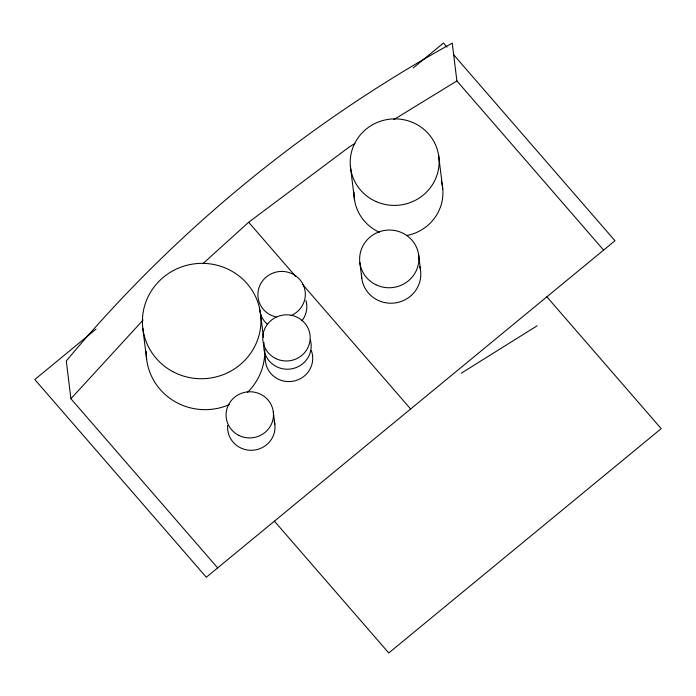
<?xml version="1.0" encoding="UTF-8"?>
<svg xmlns="http://www.w3.org/2000/svg" width="696" height="696" viewBox="0 0 696 696"><rect width="100%" height="100%" fill="white"/><g stroke="black" fill="none" stroke-linecap="round" stroke-linejoin="round"><path stroke-width="1.04" d="M217.657 567.901L70.922 398.738L143.159 319.995M202.919 263.636L248.663 222.259L349.401 146.865L354.96 143.454M96.057 329.086L34.8 379.529L206.303 577.245L614.977 240.746L453.427 54.514M413.259 67.903L443.465 43.03L447.023 47.128M461.3 373.178L537.095 325.806M393.875 119.581L456.889 80.936L452.243 43.143A1350.892 1313.561 -7 0 0 66.285 360.954L70.922 398.738M456.889 80.936L603.623 250.09M546.865 296.827L661.2 428.64L388.76 652.97L274.415 521.165M248.663 222.259L295.548 276.321M302.656 284.507L410.64 408.996M438.567 154.973L442.76 188.955M418.679 255.058L420.575 270.535M350.384 166.248L354.569 200.231M359.875 262.757L361.772 278.235M273.31 411.771L274.824 424.134M260.556 313.792L263.436 337.247M142.828 328.295L146.63 359.214M264.724 349.392A59.308 57.664 -7 0 1 247.498 392.396M229.636 404.489A59.308 57.664 -7 0 1 146.212 351.445M310.346 339.839A23.725 23.064 -7 0 1 288.805 369.176A23.725 23.064 -7 0 1 264.071 342.658M441.325 181.238A44.483 43.248 -7 0 1 406.577 235.544M379.363 232.255A44.483 43.248 -7 0 1 354.029 192.018M274.163 420.915A23.725 23.064 -7 0 1 253.466 450.182A23.725 23.064 -7 0 1 227.679 425.36M311.356 350.636A23.725 23.064 -7 0 1 292.015 381.382A23.725 23.064 -7 0 1 265.385 356.656M305.979 300.559A23.725 23.064 -7 0 1 301.881 320.856M267.316 324.171A23.725 23.064 -7 0 1 259.451 308.302M276.208 317.002A23.725 23.064 -7 0 1 261.261 282.776A23.725 23.064 -7 0 1 299.402 279.122A23.725 23.064 -7 0 1 291.119 315.575M419.74 266.507A29.65 28.832 -7 0 1 394.928 302.969A29.65 28.832 -7 0 1 361.537 274.128M172.895 371.664A59.308 57.664 -7 0 0 260.965 319.708A59.308 57.664 -7 0 0 171.216 271.762A59.308 57.664 -7 0 0 172.895 371.664M275.781 358.562A23.725 23.064 -7 0 0 310.155 336.455A23.725 23.064 -7 0 0 273.493 318.672A23.725 23.064 -7 0 0 275.781 358.562M375.918 201.492A44.483 43.248 -7 0 0 438.959 158.036A44.483 43.248 -7 0 0 369.132 126.889A44.483 43.248 -7 0 0 375.918 201.492M239.093 435.513A23.725 23.064 -7 0 0 273.458 413.407A23.725 23.064 -7 0 0 236.805 395.624A23.725 23.064 -7 0 0 239.093 435.513M375.901 284.742A29.65 28.832 -7 0 0 418.87 257.102A29.65 28.832 -7 0 0 373.047 234.874A29.65 28.832 -7 0 0 375.901 284.742"/></g></svg>
